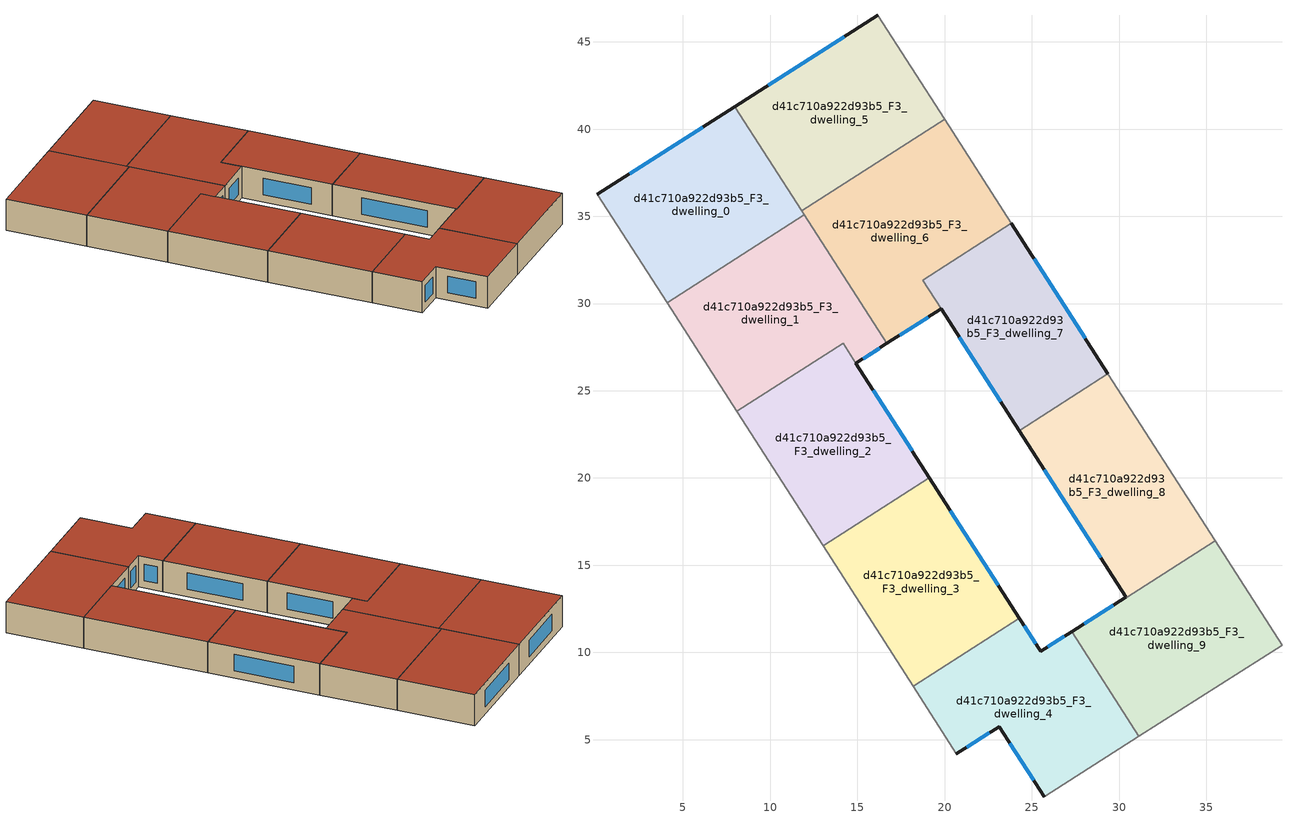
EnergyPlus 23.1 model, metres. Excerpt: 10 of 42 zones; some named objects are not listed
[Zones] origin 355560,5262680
d41c710a922d93b5_F3_dwelling_0
 floor to d41c710a922d93b5_F2_dwelling_0 (EU_floor_Construction): 7.97,41.29 11.96,35.08 4.1,30.04 0.1,36.27 z9
 wall outside (EU_wall_Construction): 7.97,41.29 0.1,36.27 z9:12
 wall to d41c710a922d93b5_F3_dwelling_1 (EU_wall_Construction): 4.1,30.04 11.96,35.08 z9:12
 wall adiabatic (EU_wall_Construction): 0.1,36.27 4.1,30.04 z9:12
 wall to d41c710a922d93b5_F3_dwelling_5 (EU_wall_Construction): 11.81,35.31 7.97,41.29 z9:12
 wall to d41c710a922d93b5_F3_dwelling_6 (EU_wall_Construction): 11.96,35.08 11.81,35.31 z9:12
 window (EU_Window_Construction): 6.12,40.11 1.95,37.45 z9.7:11.3
 roof outside (EU_roof_Construction): 11.96,35.08 7.97,41.29 0.1,36.27 4.1,30.04 z12
d41c710a922d93b5_F3_dwelling_1
 floor to d41c710a922d93b5_F2_dwelling_1 (EU_floor_Construction): 11.96,35.08 16.68,27.71 14.91,26.58 14.18,27.72 8.09,23.81 4.1,30.04 z9
 wall outside (EU_wall_Construction): 14.91,26.58 16.68,27.71 z9:12
 wall to d41c710a922d93b5_F3_dwelling_2 (EU_wall_Construction): 8.09,23.81 14.18,27.72 14.91,26.58 z9:12
 wall adiabatic (EU_wall_Construction): 4.1,30.04 8.09,23.81 z9:12
 wall to d41c710a922d93b5_F3_dwelling_6 (EU_wall_Construction): 16.68,27.71 11.96,35.08 z9:12
 window (EU_Window_Construction): 15.32,26.84 16.27,27.44 z9.7:11.3
 roof outside (EU_roof_Construction): 14.91,26.58 16.68,27.71 11.96,35.08 4.1,30.04 8.09,23.81 14.18,27.72 z12
d41c710a922d93b5_F3_dwelling_2
 floor to d41c710a922d93b5_F2_dwelling_2 (EU_floor_Construction): 14.18,27.72 19.12,20.01 13.04,16.11 8.09,23.81 z9
 wall outside (EU_wall_Construction): 19.12,20.01 14.91,26.58 z9:12
 wall adiabatic (EU_wall_Construction): 8.09,23.81 13.04,16.11 z9:12
 wall to d41c710a922d93b5_F3_dwelling_3 (EU_wall_Construction): 13.04,16.11 19.12,20.01 z9:12
 window (EU_Window_Construction): 18.13,21.55 15.9,25.04 z9.7:11.3
 roof outside (EU_roof_Construction): 19.12,20.01 14.18,27.72 8.09,23.81 13.04,16.11 z12
d41c710a922d93b5_F3_dwelling_3
 floor to d41c710a922d93b5_F2_dwelling_3 (EU_floor_Construction): 19.12,20.01 24.28,11.97 18.2,8.07 13.04,16.11 z9
 wall outside (EU_wall_Construction): 24.28,11.97 19.12,20.01 z9:12
 wall to d41c710a922d93b5_F3_dwelling_4 (EU_wall_Construction): 18.2,8.07 24.28,11.97 z9:12
 wall adiabatic (EU_wall_Construction): 13.04,16.11 18.2,8.07 z9:12
 window (EU_Window_Construction): 23.07,13.86 20.33,18.12 z9.7:11.3
 roof outside (EU_roof_Construction): 24.28,11.97 19.12,20.01 13.04,16.11 18.2,8.07 z12
d41c710a922d93b5_F3_dwelling_4
 floor to d41c710a922d93b5_F2_dwelling_4 (EU_floor_Construction): 27.28,11.19 31.13,5.18 25.71,1.72 23.13,5.75 20.68,4.2 18.2,8.07 24.28,11.97 25.5,10.06 z9
 wall outside (EU_wall_Construction): 27.28,11.19 25.5,10.06 24.28,11.97 / 20.68,4.2 23.13,5.75 25.71,1.72 z9:12
 wall adiabatic (EU_wall_Construction): 25.71,1.72 31.13,5.18 / 18.2,8.07 20.68,4.2 z9:12
 wall to d41c710a922d93b5_F3_dwelling_9 (EU_wall_Construction): 31.13,5.18 27.31,11.14 27.28,11.19 z9:12
 window (EU_Window_Construction): 25.21,10.51 24.57,11.52 / 26.86,10.93 25.92,10.33 / 23.73,4.8 25.1,2.67 / 21.25,4.56 22.55,5.38 z9.7:11.3
 roof outside (EU_roof_Construction): 31.13,5.18 27.28,11.19 25.5,10.06 24.28,11.97 18.2,8.07 20.68,4.2 23.13,5.75 25.71,1.72 z12
d41c710a922d93b5_F3_dwelling_5
 floor to d41c710a922d93b5_F2_dwelling_5 (EU_floor_Construction): 16.18,46.53 20,40.57 11.81,35.31 7.97,41.29 z9
 wall outside (EU_wall_Construction): 16.18,46.53 7.97,41.29 z9:12
 wall adiabatic (EU_wall_Construction): 20,40.57 16.18,46.53 z9:12
 wall to d41c710a922d93b5_F3_dwelling_6 (EU_wall_Construction): 11.81,35.31 20,40.57 z9:12
 window (EU_Window_Construction): 14.25,45.3 9.9,42.52 z9.7:11.3
 roof outside (EU_roof_Construction): 20,40.57 16.18,46.53 7.97,41.29 11.81,35.31 z12
d41c710a922d93b5_F3_dwelling_6
 floor to d41c710a922d93b5_F2_dwelling_6 (EU_floor_Construction): 20,40.57 23.83,34.6 18.74,31.33 19.79,29.69 16.68,27.71 11.81,35.31 z9
 wall outside (EU_wall_Construction): 16.68,27.71 19.79,29.69 z9:12
 wall adiabatic (EU_wall_Construction): 23.83,34.6 20,40.57 z9:12
 wall to d41c710a922d93b5_F3_dwelling_7 (EU_wall_Construction): 18.74,31.34 23.83,34.6 / 19.79,29.69 18.74,31.33 z9:12
 window (EU_Window_Construction): 17.41,28.18 19.06,29.23 z9.7:11.3
 roof outside (EU_roof_Construction): 19.79,29.69 18.74,31.33 23.83,34.6 20,40.57 11.81,35.31 16.68,27.71 z12
d41c710a922d93b5_F3_dwelling_7
 floor to d41c710a922d93b5_F2_dwelling_7 (EU_floor_Construction): 23.83,34.6 29.35,25.98 24.27,22.72 18.74,31.33 z9
 wall outside (EU_wall_Construction): 29.35,25.98 23.83,34.6 / 19.79,29.69 24.27,22.72 z9:12
 wall to d41c710a922d93b5_F3_dwelling_8 (EU_wall_Construction): 24.27,22.72 29.35,25.98 z9:12
 window (EU_Window_Construction): 28.06,28.01 25.13,32.58 / 20.84,28.06 23.22,24.36 z9.7:11.3
 roof outside (EU_roof_Construction): 29.35,25.98 23.83,34.6 18.74,31.33 24.27,22.72 z12
d41c710a922d93b5_F3_dwelling_8
 floor to d41c710a922d93b5_F2_dwelling_8 (EU_floor_Construction): 29.35,25.98 35.5,16.4 30.41,13.13 30.38,13.18 24.27,22.72 z9
 wall outside (EU_wall_Construction): 24.27,22.72 30.38,13.18 z9:12
 wall adiabatic (EU_wall_Construction): 35.5,16.4 29.35,25.98 z9:12
 wall to d41c710a922d93b5_F3_dwelling_9 (EU_wall_Construction): 30.41,13.14 35.5,16.4 / 30.39,13.17 30.41,13.13 z9:12
 window (EU_Window_Construction): 25.7,20.48 28.95,15.42 z9.7:11.3
 roof outside (EU_roof_Construction): 35.5,16.4 29.35,25.98 24.27,22.72 30.38,13.18 30.41,13.13 z12
d41c710a922d93b5_F3_dwelling_9
 floor to d41c710a922d93b5_F2_dwelling_9 (EU_floor_Construction): 35.5,16.4 39.34,10.42 31.13,5.18 27.31,11.14 27.28,11.19 30.39,13.17 30.41,13.13 z9
 wall outside (EU_wall_Construction): 30.39,13.17 27.28,11.19 z9:12
 wall adiabatic (EU_wall_Construction): 31.13,5.18 39.34,10.42 35.5,16.4 z9:12
 window (EU_Window_Construction): 29.66,12.71 28.01,11.66 z9.7:11.3
 roof outside (EU_roof_Construction): 39.34,10.42 35.5,16.4 30.41,13.13 30.39,13.17 27.28,11.19 27.31,11.14 31.13,5.18 z12
[Building]
EU S2 Campaign: North Axis=0; Terrain=City; Solar Distribution=FullExterior
[Site:Location]
Budapest.Ferenc.Liszt.Intl.AP: Latitude=47.437; Longitude=19.256; Time Zone=1; Elevation=185
[SizingPeriod:WeatherFileDays]
AnnualSizingPeriod: Begin Month=1; Begin Day of Month=1; End Month=12; End Day of Month=31; Day of Week for Start Day=Monday; Use Weather File Daylight Saving Period=No; Use Weather File Rain and Snow Indicators=No
[MATERIAL]
EU_InternalMass_Material: Roughness=MediumRough; Thickness=0.1; Conductivity=1; Density=1800; Specific Heat=900; Thermal Absorptance=0.9; Solar Absorptance=0.7; Visible Absorptance=0.7
[MATERIAL:NOMASS] Roughness=MediumRough; Thermal Absorptance=0.9; Solar Absorptance=0.7; Visible Absorptance=0.7
Name | Thermal Resistance
EU_wall_NoMass | 0.832559
EU_roof_NoMass | 1.39638
EU_floor_NoMass | 0.872794
[WINDOWMATERIAL:SIMPLEGLAZINGSYSTEM]
EU_Window_SimpleGlazing: UFactor=2.79869; Solar Heat Gain Coefficient=0.75; Visible Transmittance=0.75
[CONSTRUCTION]
EU_wall_Construction: EU_wall_NoMass
EU_roof_Construction: EU_roof_NoMass
EU_floor_Construction: EU_floor_NoMass
EU_Window_Construction: EU_Window_SimpleGlazing
EU_InternalMass_Construction: EU_InternalMass_Material
[ZONE] Type=1; Multiplier=1; Ceiling Height=autocalculate; Floor Area=autocalculate; Part of Total Floor Area=Yes
Name | Volume
d41c710a922d93b5_F3_dwelling_0 | 207.143
d41c710a922d93b5_F3_dwelling_1 | 215.7
d41c710a922d93b5_F3_dwelling_2 | 198.564
d41c710a922d93b5_F3_dwelling_3 | 207.154
d41c710a922d93b5_F3_dwelling_4 | 207.138
d41c710a922d93b5_F3_dwelling_5 | 207.152
d41c710a922d93b5_F3_dwelling_6 | 228.627
d41c710a922d93b5_F3_dwelling_7 | 185.58
d41c710a922d93b5_F3_dwelling_8 | 206.57
d41c710a922d93b5_F3_dwelling_9 | 207.726
[INTERNALMASS] Construction=EU_InternalMass_Construction
Name | Zone or ZoneList | Surface Area
d41c710a922d93b5_F3_dwelling_0_EU_InternalMass | d41c710a922d93b5_F3_dwelling_0 | 69.0478
d41c710a922d93b5_F3_dwelling_1_EU_InternalMass | d41c710a922d93b5_F3_dwelling_1 | 71.8999
d41c710a922d93b5_F3_dwelling_2_EU_InternalMass | d41c710a922d93b5_F3_dwelling_2 | 66.1883
d41c710a922d93b5_F3_dwelling_3_EU_InternalMass | d41c710a922d93b5_F3_dwelling_3 | 69.0515
d41c710a922d93b5_F3_dwelling_4_EU_InternalMass | d41c710a922d93b5_F3_dwelling_4 | 69.0457
d41c710a922d93b5_F3_dwelling_5_EU_InternalMass | d41c710a922d93b5_F3_dwelling_5 | 69.0505
d41c710a922d93b5_F3_dwelling_6_EU_InternalMass | d41c710a922d93b5_F3_dwelling_6 | 76.2087
d41c710a922d93b5_F3_dwelling_7_EU_InternalMass | d41c710a922d93b5_F3_dwelling_7 | 61.8818
d41c710a922d93b5_F3_dwelling_8_EU_InternalMass | d41c710a922d93b5_F3_dwelling_8 | 68.8555
d41c710a922d93b5_F3_dwelling_9_EU_InternalMass | d41c710a922d93b5_F3_dwelling_9 | 69.2421
[OTHEREQUIPMENT] Fuel Type=Electricity; Design Level Calculation Method=Watts/Area; Power per Zone Floor Area=1; Fraction Latent=0; Fraction Radiant=0; Fraction Lost=0; Carbon Dioxide Generation Rate=0; EndUse Subcategory=EU_Step8_InternalGains
Name | Zone or ZoneList or Space or SpaceList | Schedule
EU_Step8_InternalGain_d41c710a922d93b5_F3_dwelling_0_f000 | d41c710a922d93b5_F3_dwelling_0 | EU_Step8_GainSchedule_d41c710a922d93b5_F3_dwelling_0_f000
EU_Step8_InternalGain_d41c710a922d93b5_F3_dwelling_1_f000 | d41c710a922d93b5_F3_dwelling_1 | EU_Step8_GainSchedule_d41c710a922d93b5_F3_dwelling_1_f000
EU_Step8_InternalGain_d41c710a922d93b5_F3_dwelling_2_f000 | d41c710a922d93b5_F3_dwelling_2 | EU_Step8_GainSchedule_d41c710a922d93b5_F3_dwelling_2_f000
EU_Step8_InternalGain_d41c710a922d93b5_F3_dwelling_3_f000 | d41c710a922d93b5_F3_dwelling_3 | EU_Step8_GainSchedule_d41c710a922d93b5_F3_dwelling_3_f000
EU_Step8_InternalGain_d41c710a922d93b5_F3_dwelling_4_f000 | d41c710a922d93b5_F3_dwelling_4 | EU_Step8_GainSchedule_d41c710a922d93b5_F3_dwelling_4_f000
EU_Step8_InternalGain_d41c710a922d93b5_F3_dwelling_5_f000 | d41c710a922d93b5_F3_dwelling_5 | EU_Step8_GainSchedule_d41c710a922d93b5_F3_dwelling_5_f000
EU_Step8_InternalGain_d41c710a922d93b5_F3_dwelling_6_f000 | d41c710a922d93b5_F3_dwelling_6 | EU_Step8_GainSchedule_d41c710a922d93b5_F3_dwelling_6_f000
EU_Step8_InternalGain_d41c710a922d93b5_F3_dwelling_7_f000 | d41c710a922d93b5_F3_dwelling_7 | EU_Step8_GainSchedule_d41c710a922d93b5_F3_dwelling_7_f000
EU_Step8_InternalGain_d41c710a922d93b5_F3_dwelling_8_f000 | d41c710a922d93b5_F3_dwelling_8 | EU_Step8_GainSchedule_d41c710a922d93b5_F3_dwelling_8_f000
EU_Step8_InternalGain_d41c710a922d93b5_F3_dwelling_9_f000 | d41c710a922d93b5_F3_dwelling_9 | EU_Step8_GainSchedule_d41c710a922d93b5_F3_dwelling_9_f000
[ZONEVENTILATION:DESIGNFLOWRATE] Schedule=EU_AlwaysOn; Design Flow Rate Calculation Method=AirChanges/Hour; Air Changes per Hour=0.475469; Ventilation Type=Natural; Fan Pressure Rise=0; Fan Total Efficiency=1; Constant Term Coefficient=1; Temperature Term Coefficient=0; Velocity Term Coefficient=0; Velocity Squared Term Coefficient=0; Minimum Indoor Temperature=-100; Maximum Indoor Temperature=100; Delta Temperature=-100; Minimum Outdoor Temperature=-100; Maximum Outdoor Temperature=100; Maximum Wind Speed=40
Name | Zone or ZoneList or Space or SpaceList
EU_ConstantAir_d41c710a922d93b5_F3_dwelling_0 | d41c710a922d93b5_F3_dwelling_0
EU_ConstantAir_d41c710a922d93b5_F3_dwelling_1 | d41c710a922d93b5_F3_dwelling_1
EU_ConstantAir_d41c710a922d93b5_F3_dwelling_2 | d41c710a922d93b5_F3_dwelling_2
EU_ConstantAir_d41c710a922d93b5_F3_dwelling_3 | d41c710a922d93b5_F3_dwelling_3
EU_ConstantAir_d41c710a922d93b5_F3_dwelling_4 | d41c710a922d93b5_F3_dwelling_4
EU_ConstantAir_d41c710a922d93b5_F3_dwelling_5 | d41c710a922d93b5_F3_dwelling_5
EU_ConstantAir_d41c710a922d93b5_F3_dwelling_6 | d41c710a922d93b5_F3_dwelling_6
EU_ConstantAir_d41c710a922d93b5_F3_dwelling_7 | d41c710a922d93b5_F3_dwelling_7
EU_ConstantAir_d41c710a922d93b5_F3_dwelling_8 | d41c710a922d93b5_F3_dwelling_8
EU_ConstantAir_d41c710a922d93b5_F3_dwelling_9 | d41c710a922d93b5_F3_dwelling_9
[HVACTEMPLATE:THERMOSTAT] Constant Heating Setpoint=20; Constant Cooling Setpoint=50
EU_HeatOnly_d41c710a922d93b5_F3_dwelling_2; EU_HeatOnly_d41c710a922d93b5_F3_dwelling_3; EU_HeatOnly_d41c710a922d93b5_F3_dwelling_4; EU_HeatOnly_d41c710a922d93b5_F3_dwelling_5; EU_HeatOnly_d41c710a922d93b5_F3_dwelling_6; EU_HeatOnly_d41c710a922d93b5_F3_dwelling_7; EU_HeatOnly_d41c710a922d93b5_F3_dwelling_8; EU_HeatOnly_d41c710a922d93b5_F3_dwelling_9
[HVACTEMPLATE:ZONE:IDEALLOADSAIRSYSTEM] System Availability Schedule=EU_AlwaysOn; Maximum Heating Supply Air Temperature=50; Minimum Cooling Supply Air Temperature=13; Maximum Heating Supply Air Humidity Ratio=0.0156; Minimum Cooling Supply Air Humidity Ratio=0.0077; Heating Limit=NoLimit; Cooling Limit=NoLimit; Heating Availability Schedule=EU_AlwaysOn; Cooling Availability Schedule=EU_CoolingOff; Dehumidification Control Type=ConstantSensibleHeatRatio; Cooling Sensible Heat Ratio=0.7; Dehumidification Setpoint=60; Humidification Control Type=None; Humidification Setpoint=30; Outdoor Air Method=None; Outdoor Air Flow Rate per Person=0.00944; Outdoor Air Flow Rate per Zone Floor Area=0; Outdoor Air Flow Rate per Zone=0; Demand Controlled Ventilation Type=None; Outdoor Air Economizer Type=NoEconomizer; Heat Recovery Type=None; Sensible Heat Recovery Effectiveness=0.7; Latent Heat Recovery Effectiveness=0.65
Name | Template Thermostat
d41c710a922d93b5_F3_dwelling_0 | EU_HeatOnly_d41c710a922d93b5_F3_dwelling_0
d41c710a922d93b5_F3_dwelling_1 | EU_HeatOnly_d41c710a922d93b5_F3_dwelling_1
d41c710a922d93b5_F3_dwelling_2 | EU_HeatOnly_d41c710a922d93b5_F3_dwelling_2
d41c710a922d93b5_F3_dwelling_3 | EU_HeatOnly_d41c710a922d93b5_F3_dwelling_3
d41c710a922d93b5_F3_dwelling_4 | EU_HeatOnly_d41c710a922d93b5_F3_dwelling_4
d41c710a922d93b5_F3_dwelling_5 | EU_HeatOnly_d41c710a922d93b5_F3_dwelling_5
d41c710a922d93b5_F3_dwelling_6 | EU_HeatOnly_d41c710a922d93b5_F3_dwelling_6
d41c710a922d93b5_F3_dwelling_7 | EU_HeatOnly_d41c710a922d93b5_F3_dwelling_7
d41c710a922d93b5_F3_dwelling_8 | EU_HeatOnly_d41c710a922d93b5_F3_dwelling_8
d41c710a922d93b5_F3_dwelling_9 | EU_HeatOnly_d41c710a922d93b5_F3_dwelling_9
[SIZING:ZONE] Zone Cooling Design Supply Air Temperature Input Method=SupplyAirTemperature; Zone Cooling Design Supply Air Temperature=13; Zone Heating Design Supply Air Temperature Input Method=SupplyAirTemperature; Zone Heating Design Supply Air Temperature=50; Zone Cooling Design Supply Air Humidity Ratio=0.008; Zone Heating Design Supply Air Humidity Ratio=0.008; Cooling Design Air Flow Method=DesignDay; Cooling Design Air Flow Rate=0; Cooling Minimum Air Flow per Zone Floor Area=0.000762; Cooling Minimum Air Flow=0; Cooling Minimum Air Flow Fraction=0.2; Heating Design Air Flow Method=DesignDay; Heating Design Air Flow Rate=0; Heating Maximum Air Flow per Zone Floor Area=0.002032; Heating Maximum Air Flow=0.141576; Heating Maximum Air Flow Fraction=0.3; Account for Dedicated Outdoor Air System=No; Dedicated Outdoor Air System Control Strategy=NeutralSupplyAir; Dedicated Outdoor Air Low Setpoint Temperature for Design=autosize; Dedicated Outdoor Air High Setpoint Temperature for Design=autosize; Zone Load Sizing Method=Sensible Load Only No Latent Load; Zone Latent Cooling Design Supply Air Humidity Ratio Input Method=HumidityRatioDifference; Zone Cooling Design Supply Air Humidity Ratio Difference=0.005; Zone Latent Heating Design Supply Air Humidity Ratio Input Method=HumidityRatioDifference; Zone Humidification Design Supply Air Humidity Ratio Difference=0.005
d41c710a922d93b5_F3_dwelling_0; d41c710a922d93b5_F3_dwelling_1; d41c710a922d93b5_F3_dwelling_2; d41c710a922d93b5_F3_dwelling_3; d41c710a922d93b5_F3_dwelling_4; d41c710a922d93b5_F3_dwelling_5; d41c710a922d93b5_F3_dwelling_6; d41c710a922d93b5_F3_dwelling_7; d41c710a922d93b5_F3_dwelling_8; d41c710a922d93b5_F3_dwelling_9
[SCHEDULE:CONSTANT]
Name | Hourly Value
EU_AlwaysOn | 1
EU_CoolingOff | 0
[SCHEDULE:FILE] Column Number=1; Rows to Skip at Top=0; Number of Hours of Data=8760; Column Separator=Comma; Interpolate to Timestep=No; Minutes per Item=60; Adjust Schedule for Daylight Savings=Yes
Name | File
EU_Step8_GainSchedule_d41c710a922d93b5_F3_dwelling_0_f000 | ../../schedules/d41c710a922d93b5/d41c710a922d93b5_F3_dwelling_0_f000_gain.csv
EU_Step8_GainSchedule_d41c710a922d93b5_F3_dwelling_1_f000 | ../../schedules/d41c710a922d93b5/d41c710a922d93b5_F3_dwelling_1_f000_gain.csv
EU_Step8_GainSchedule_d41c710a922d93b5_F3_dwelling_2_f000 | ../../schedules/d41c710a922d93b5/d41c710a922d93b5_F3_dwelling_2_f000_gain.csv
EU_Step8_GainSchedule_d41c710a922d93b5_F3_dwelling_3_f000 | ../../schedules/d41c710a922d93b5/d41c710a922d93b5_F3_dwelling_3_f000_gain.csv
EU_Step8_GainSchedule_d41c710a922d93b5_F3_dwelling_4_f000 | ../../schedules/d41c710a922d93b5/d41c710a922d93b5_F3_dwelling_4_f000_gain.csv
EU_Step8_GainSchedule_d41c710a922d93b5_F3_dwelling_5_f000 | ../../schedules/d41c710a922d93b5/d41c710a922d93b5_F3_dwelling_5_f000_gain.csv
EU_Step8_GainSchedule_d41c710a922d93b5_F3_dwelling_6_f000 | ../../schedules/d41c710a922d93b5/d41c710a922d93b5_F3_dwelling_6_f000_gain.csv
EU_Step8_GainSchedule_d41c710a922d93b5_F3_dwelling_7_f000 | ../../schedules/d41c710a922d93b5/d41c710a922d93b5_F3_dwelling_7_f000_gain.csv
EU_Step8_GainSchedule_d41c710a922d93b5_F3_dwelling_8_f000 | ../../schedules/d41c710a922d93b5/d41c710a922d93b5_F3_dwelling_8_f000_gain.csv
EU_Step8_GainSchedule_d41c710a922d93b5_F3_dwelling_9_f000 | ../../schedules/d41c710a922d93b5/d41c710a922d93b5_F3_dwelling_9_f000_gain.csv
